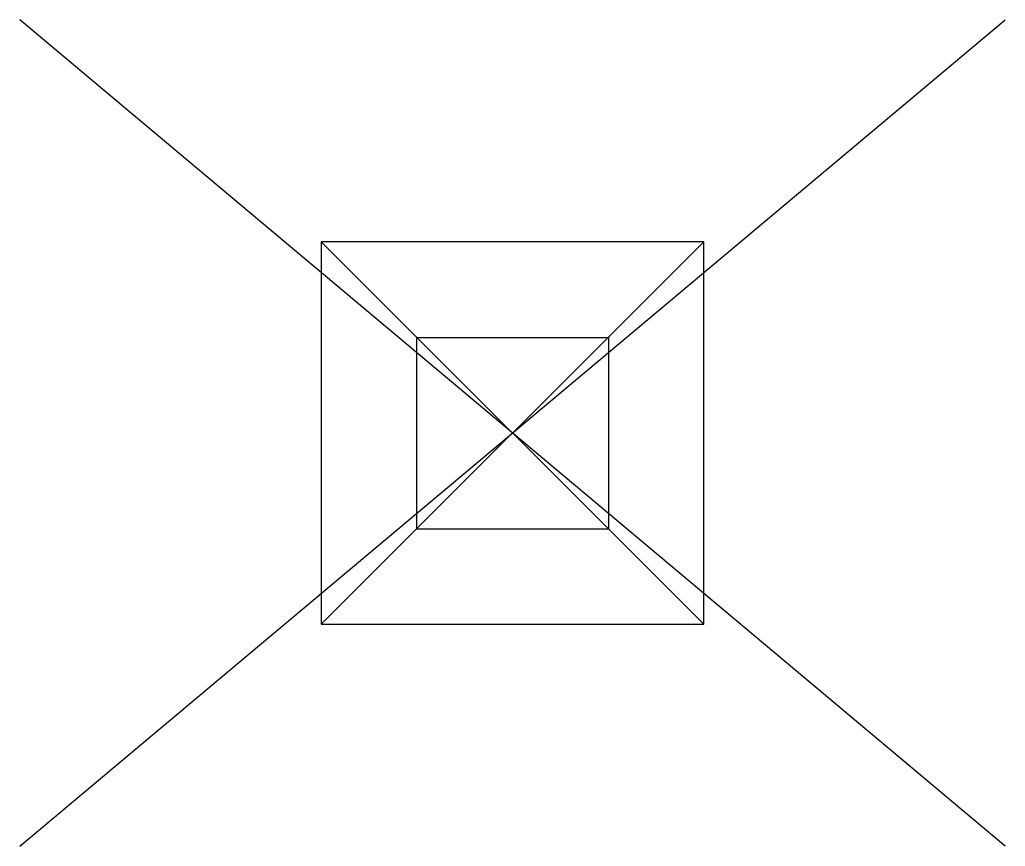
# Model space of a CAD drawing. Extents: x -2.42 to 2.42, y -2.03 to 2.03.
import ezdxf

# ---------------------------------------------------------------- set-up
doc = ezdxf.new("R2010")
doc.units = 0

msp = doc.modelspace()

# ---------------------------------------------------------------- linework, layer by layer
for p, q in [((-2.4159, -2.0272), (2.4159, 2.0272)), ((2.4159, -2.0272), (-2.4159, 2.0272)), ((-0.9375, 0.9375), (0.9375, -0.9375)), ((0.9375, 0.9375), (-0.9375, -0.9375))]:
    msp.add_line(p, q)
at = {"flags": 128}
for points in [[(-0.9375, -0.9375), (0.9375, -0.9375), (0.9375, 0.9375), (-0.9375, 0.9375)], [(-0.4687, 0.4688), (0.4711, 0.4688), (0.4711, -0.4711), (-0.4687, -0.4711)]]:
    msp.add_lwpolyline(points, close=True, dxfattribs=at)

doc.saveas('drawing.dxf')
